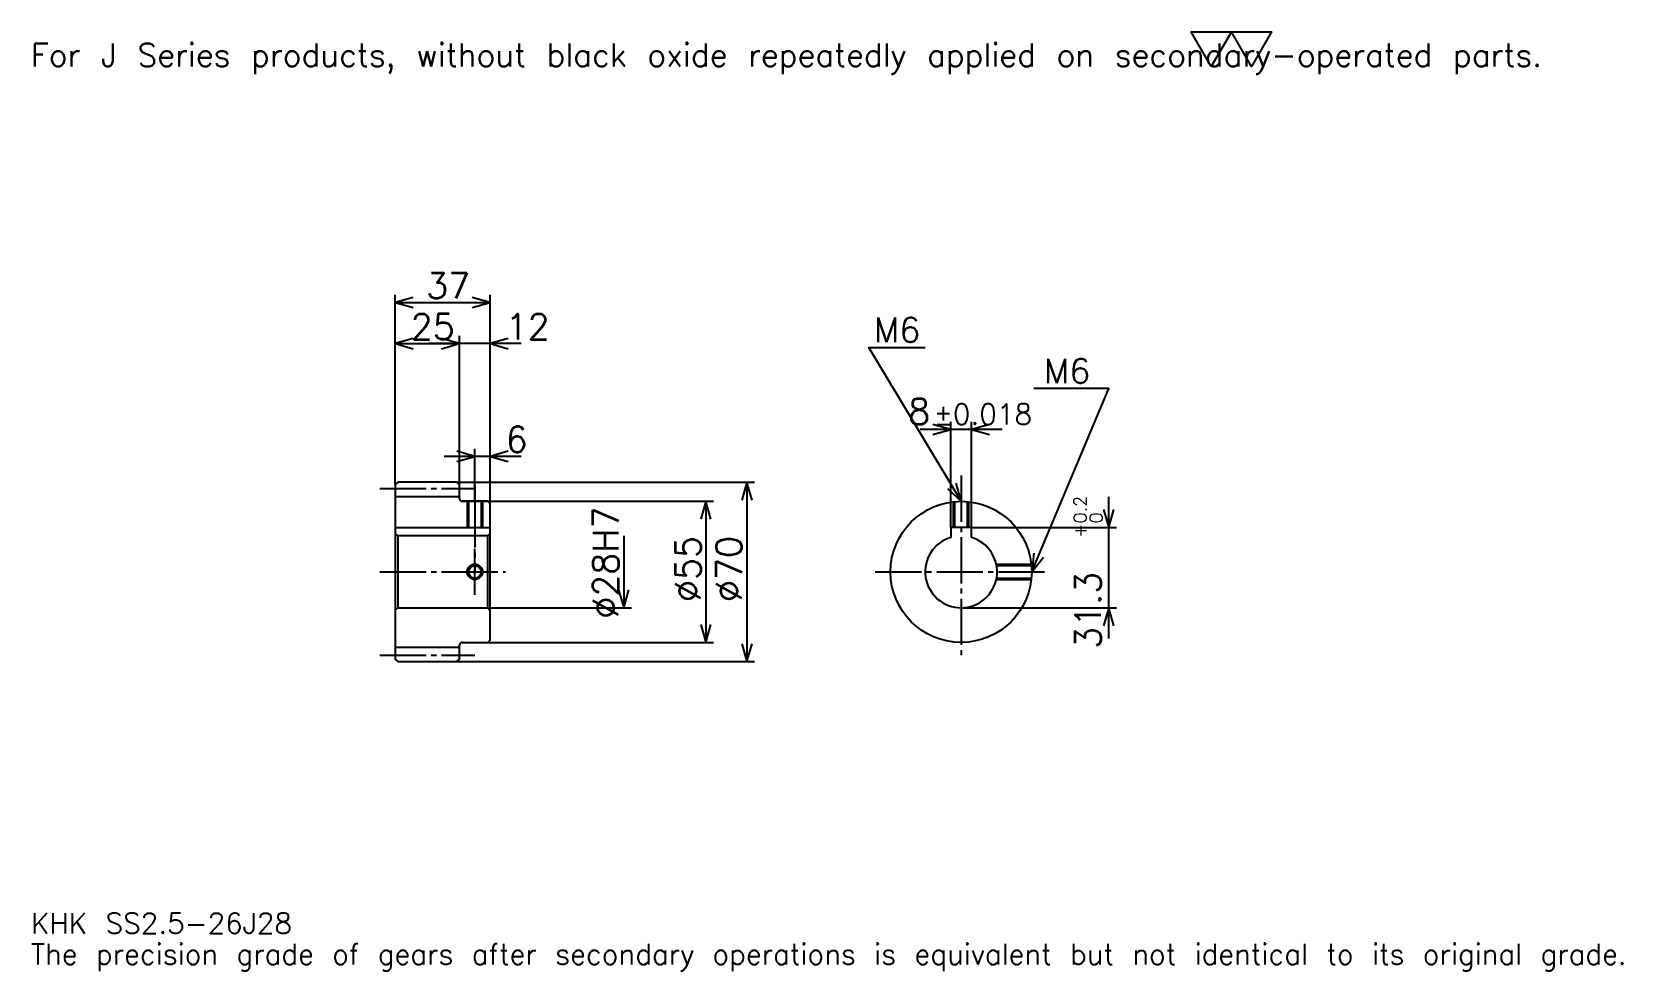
# Model space of a CAD drawing. Extents: x 20 to 641, y 7 to 374.
import ezdxf

# ---------------------------------------------------------------- set-up
doc = ezdxf.new("R2010")
doc.units = 0
doc.linetypes.add('DASHDOT', pattern=[24, 18, -2, 2, -2])
doc.layers.get('0').update_dxf_attribs({"linetype": 'CONTINUOUS'})
doc.layers.add('DASHDOT', color=6, linetype='DASHDOT')
doc.styles.add('KANJI', font='TXT', dxfattribs={"bigfont": 'BIGFONT'})

msp = doc.modelspace()

# ---------------------------------------------------------------- linework, layer by layer
at = {"color": 5}
for p, q in [((162, 198), (162, 271)), ((162, 268), (199, 268)), ((199, 198), (199, 271)), ((187, 198), (187, 255)), ((162, 252), (187, 252)), ((211, 252), (175, 252)), ((398.5, 218.5), (366.5, 218.5)), ((378.5, 180.300003), (378.5, 221.5)), ((386.5, 180.300003), (386.5, 221.5)), ((193, 198), (193, 211)), ((211, 208), (181, 208)), ((162, 197), (162, 198)), ((186, 198), (199, 198)), ((187, 197), (187, 198)), ((193, 190.5), (193, 198)), ((193, 190.5), (193, 198)), ((199, 198), (302, 198)), ((199, 189.5), (199, 198)), ((299, 198), (299, 128)), ((440, 137), (440, 192.300003)), ((188, 190.5), (199, 190.5)), ((199, 190.5), (286, 190.5)), ((283, 190.5), (283, 135.5)), ((386.5, 180.300003), (443, 180.300003)), ((251, 177), (251, 149)), ((199, 149), (254, 149)), ((382.5, 149), (443, 149)), ((188, 135.5), (199, 135.5)), ((199, 135.5), (286, 135.5)), ((186, 128), (199, 128)), ((199, 128), (302, 128))]:
    msp.add_line(p, q, dxfattribs=at)
at = {"color": 4}
for p, q in [((162, 192.375), (187, 192.375)), ((162, 180.300003), (199, 180.300003)), ((163, 177), (163, 149)), ((198, 177), (199, 178)), ((198, 149), (199, 148)), ((162, 133.625), (187, 133.625))]:
    msp.add_line(p, q, dxfattribs=at)
at = {"color": 7}
msp.add_lwpolyline([(480, 360), (472.200012, 373.519989), (503.399994, 373.519989), (495.600006, 360), (487.799988, 373.519989), (480, 360)], dxfattribs=at)
at = {"color": 5}
for points in [[(169, 270), (162, 268), (169, 266)], [(192, 266), (199, 268), (192, 270)], [(169, 254), (162, 252), (169, 250)], [(180, 250), (187, 252), (180, 254)], [(180, 250), (187, 252), (180, 254)], [(206, 254), (199, 252), (206, 250)], [(382.5, 190.5), (346.5, 250.5), (368.5, 250.5)], [(410, 163), (440, 234.5), (410.799988, 234.5)], [(371.5, 216.5), (378.5, 218.5), (371.5, 220.5)], [(393.5, 220.5), (386.5, 218.5), (393.5, 216.5)], [(186, 206), (193, 208), (186, 210)], [(206, 210), (199, 208), (206, 206)], [(301, 191), (299, 198), (297, 191)], [(377.183533, 195.47345), (382.5, 190.5), (380.613525, 197.531433)], [(285, 183.5), (283, 190.5), (281, 183.5)], [(438, 187.300003), (440, 180.300003), (442, 187.300003)], [(410.864075, 170.228653), (410, 163), (414.552551, 168.68103)], [(249, 156), (251, 149), (253, 156)], [(442, 142), (440, 149), (438, 142)], [(281, 142.5), (283, 135.5), (285, 142.5)], [(297, 135), (299, 128), (301, 135)]]:
    msp.add_lwpolyline(points, dxfattribs=at)
at = {"color": 4}
for points in [[(187, 191.5), (187, 197), (186, 198), (163, 198), (162, 197), (162, 148)], [(188, 135.5), (198, 135.5), (199, 136.5), (199, 189.5), (198, 190.5), (188, 190.5)], [(190, 190.5), (190, 180.300003)], [(190.540009, 190.5), (190.540009, 180.300003)], [(195.459991, 190.5), (195.459991, 180.300003)], [(196, 190.5), (196, 180.300003)], [(379.5, 180.300003), (379.5, 190.335876)], [(380.039978, 180.300003), (380.039978, 190.389755)], [(384.960022, 180.300003), (384.960022, 190.389755)], [(385.5, 180.300003), (385.5, 190.335876)], [(386.5, 176.416412), (386.5, 180.300003), (378.5, 180.300003), (378.5, 176.416412)], [(162, 148), (163, 149), (198, 149), (198, 177), (163, 177), (162, 178)], [(396.174805, 166), (409.835876, 166)], [(396.282166, 165.460007), (409.889771, 165.460007)], [(396.174805, 160), (409.835876, 160)], [(396.282166, 160.539993), (409.889771, 160.539993)], [(162, 148), (162, 129), (163, 128), (186, 128), (187, 129), (187, 134.5)]]:
    msp.add_lwpolyline(points, dxfattribs=at)
for centre, radius in [((382.5, 163), 27.5), ((193, 163), 2.46)]:
    msp.add_circle(centre, radius, dxfattribs=at)
at = {"color": 7}
msp.add_circle((193, 163), 3, dxfattribs=at)
at = {"color": 4}
for centre, radius, start, end in [((188, 191.5), 1, 180, 270), ((382.5, 163), 14, 106.601549926, 73.398450074), ((188, 134.5), 1, 90, 180)]:
    msp.add_arc(centre, radius, start, end, dxfattribs=at)
at = {"layer": 'DASHDOT', "color": 7}
for p, q in [((382.5, 200.5), (382.5, 129.5)), ((156, 195.5), (193, 195.5)), ((193, 190.5), (193, 163)), ((156, 163), (205, 163)), ((349, 163), (416, 163)), ((156, 130.5), (193, 130.5))]:
    msp.add_line(p, q, dxfattribs=at)
for points in [[(193, 196.5), (193, 174.300003)], [(193, 154), (193, 172)], [(184, 163), (202, 163)]]:
    msp.add_lwpolyline(points, dxfattribs=at)

# ---------------------------------------------------------------- texts
at = {"color": 7, "style": 'KANJI'}
for s, height, p in [('For J Series products, without black oxide repeatedly applied on secondary-operated parts.', 9, (20, 360)), ('37', 10, (174, 269.600006)), ('25', 10, (168, 253.600006)), ('12', 10, (205, 253.600006)), ('M6', 9.6, (348.5, 252.5)), ('M6', 9.6, (414.799988, 236.5)), ('8', 10, (361.858032, 220.5)), ('%%p0.018', 8, (371.756775, 220.5)), ('6', 10, (205, 209.600006)), ('KHK SS2.5-26J28', 8, (20, 22)), ('The precision grade of gears after secondary operations is equivalent but not identical to its original grade.', 8, (20, 10))]:
    msp.add_text(s, height=height, dxfattribs=at).set_placement(p)
for s, height, p in [('%%c28H7', 10, (249, 144.75)), ('0.2', 5, (431.399994, 181.890381)), ('+', 5, (431.399994, 176.290375)), ('0', 5, (437.600006, 181.890381)), ('%%c55', 10, (281, 151.25)), ('%%c70', 10, (297, 151.25)), ('31.3', 10, (437, 133.006409))]:
    msp.add_text(s, height=height, rotation=90, dxfattribs=at).set_placement(p)

doc.saveas('drawing.dxf')
